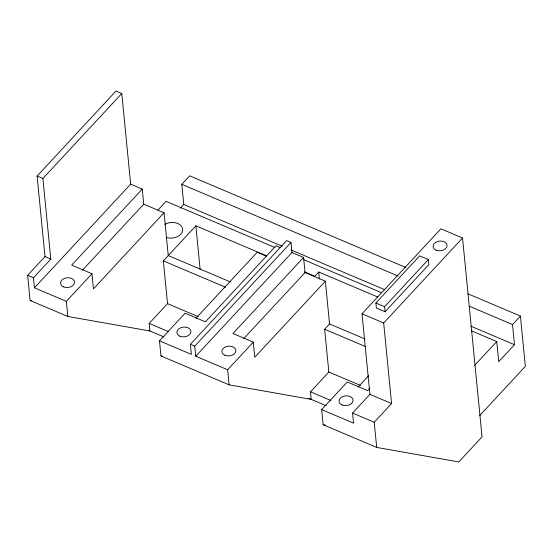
<?xml version="1.0" encoding="UTF-8"?>
<svg xmlns="http://www.w3.org/2000/svg" width="553" height="553" viewBox="0 0 553 553"><rect width="100%" height="100%" fill="white"/><g stroke="black" fill="none" stroke-linecap="round" stroke-linejoin="round"><path stroke-width="0.83" d="M67.832 316.468L66.353 301.364L34.438 287.83L130.667 184.142L121.778 93.512L115.978 91.051L37.106 176.048L45 256.606L27.65 275.304L30.118 300.479L67.832 316.468L149.925 330.991L149.179 323.429L167.531 303.638L163.342 260.864L195.859 225.824L266.428 255.749M159.471 340.848L160.958 355.952L229.129 384.853L311.221 399.384L310.482 391.814L328.835 372.024L324.639 329.256L329.553 323.961L325.358 281.187L305.049 272.581L303.569 257.449L291.963 252.527L290.975 242.463L286.627 240.617L190.398 344.305L191.386 354.376L159.471 340.848L185.11 313.226L205.419 321.832L276.009 245.767L280.648 247.73M34.438 287.83L33.45 277.765L50.807 259.067L42.906 178.508L121.778 93.512M142.266 189.064L71.676 265.129L91.985 273.742L93.464 288.846L164.054 212.774L143.752 204.168L142.266 189.064L130.667 184.142M82.494 270.175L143.752 204.168M66.353 301.364L91.985 273.742M157.888 210.112L166.031 201.333L274.945 247.516M180.278 208.253L183.783 204.479L181.806 184.336L189.693 175.84L405.937 267.521M195.921 318.272L257.18 252.258L266.553 256.233M229.129 384.853L227.649 369.75L195.741 356.222L194.753 346.15L290.975 242.463M195.741 356.222L291.963 252.527M303.569 257.449L232.979 333.521L253.281 342.127L254.767 357.231L325.358 281.187M243.79 338.567L305.049 272.581M227.649 369.75L253.281 342.127M377.609 296.961L318.742 272.007L314.802 276.258L304.496 271.882M321.646 409.6L353.554 423.135L352.565 413.063L369.922 394.365L362.021 313.807L440.893 228.818L462.55 237.997L482.05 436.87L458.783 461.949L376.69 447.418L323.125 424.704L321.646 409.6L347.277 381.978L367.586 390.591L369.916 388.075M375.888 303.016L419.665 255.845L428.368 259.537L428.858 264.576L385.088 311.747L376.386 308.056L375.888 303.016L384.591 306.708L385.088 311.747M384.591 306.708L428.368 259.537M376.69 447.418L374.222 422.243L391.572 403.545L383.678 322.987L462.55 237.997M358.095 387.045L368.595 375.743M474.64 365.381L496.753 341.554L471.315 330.77M496.753 341.554L498.723 361.697L514.497 344.699L512.527 324.556L520.414 316.06L467.942 293.816M479.665 415.635L525.35 366.411L520.414 316.06M30.118 300.479L31.811 300.777M160.958 355.952L162.651 356.25M323.125 424.704L325.662 425.153M181.806 184.336L398.049 276.023M469.594 306.355L512.527 324.556M183.783 204.479L282.362 246.272M291.106 249.984L384.916 289.758M470.776 326.159L514.497 344.699M303.569 259.647L381.473 292.682M37.106 176.048L42.906 178.508M362.021 313.807L383.678 322.987M230.601 282.009L168.25 255.576L164.054 212.774M329.553 323.961L365.098 339.03M163.342 260.864L225.686 287.297M324.639 329.256L365.713 346.669M167.531 303.638L198.313 316.689M328.835 372.024L360.425 385.42M45 256.606L50.807 259.067M369.922 394.365L391.572 403.545M149.179 323.429L168.119 331.461M310.482 391.814L331.012 400.524M27.65 275.304L33.45 277.765M190.398 344.305L194.753 346.15M352.565 413.063L374.222 422.243M148.349 330.328L164.13 337.019M308.844 398.374L326.229 405.743M318.742 272.007L319.413 278.83M195.859 225.824L200.124 269.346M164.732 224.387A11.254 7.818 -5.6 0 1 179.317 224.283A11.254 7.818 -5.6 0 1 180.637 234.382A11.254 7.818 -5.6 0 1 166.453 237.555M63.623 286.883A7.03 4.887 -5.6 0 0 74.558 282.638A7.03 4.887 -5.6 0 0 64.507 278.373A7.03 4.887 -5.6 0 0 63.623 286.883M342.12 404.962A7.03 4.887 -5.6 0 0 353.063 400.718A7.03 4.887 -5.6 0 0 343.012 396.46A7.03 4.887 -5.6 0 0 342.12 404.962M224.919 355.268A7.03 4.887 -5.6 0 0 235.861 351.024A7.03 4.887 -5.6 0 0 225.811 346.766A7.03 4.887 -5.6 0 0 224.919 355.268M179.953 336.203A7.03 4.887 -5.6 0 0 190.896 331.959A7.03 4.887 -5.6 0 0 180.845 327.701A7.03 4.887 -5.6 0 0 179.953 336.203M436.144 250.191A7.03 4.887 -5.6 0 0 447.087 245.947A7.03 4.887 -5.6 0 0 437.036 241.689A7.03 4.887 -5.6 0 0 436.144 250.191"/></g></svg>
